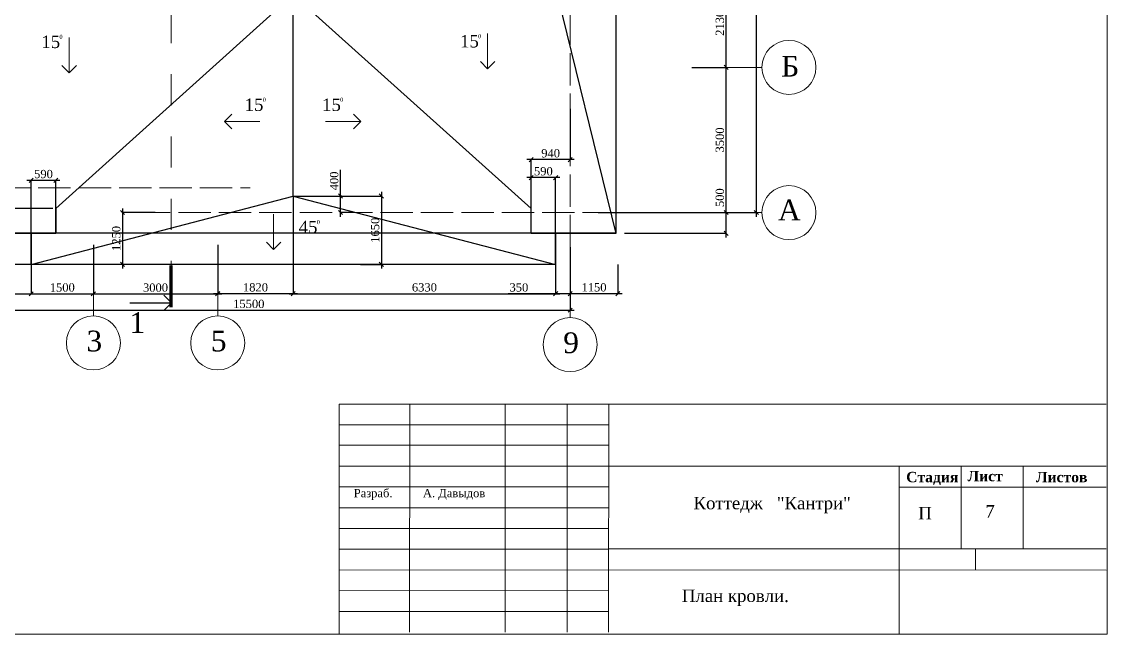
# Model space of a CAD drawing. Extents: x 1526320 to 3332998, y -546296 to 333165.
# Drawn here: x 1810685 to 1836868, y -431140 to -416372 of the extents above; entities that cross this region are included whole.
import ezdxf

# ---------------------------------------------------------------- set-up
doc = ezdxf.new("R2010")
doc.units = 0
doc.header["$LTSCALE"] = 500
doc.header["$MEASUREMENT"] = 0
doc.linetypes.add('424', pattern=[3, 1.5, -1.5])
doc.linetypes.add('ACAD_ISO02W100', pattern=[15, 12, -3])
doc.layers.get('0').update_dxf_attribs({"linetype": 'CONTINUOUS', "lineweight": 0})
doc.layers.add('Для печати', color=250, linetype='CONTINUOUS', lineweight=0)
doc.styles.add('NAKLON', font='TIMESBD.TTF', dxfattribs={"height": 500})
doc.styles.get("Standard").update_dxf_attribs({"font": 'TIMES.TTF', "height": 150})
doc.dimstyles.new('ISO-25', dxfattribs={"dimtxt": 300, "dimasz": 100, "dimexe": 0, "dimexo": 0, "dimgap": 50, "dimtad": 1, "dimdec": 0, "dimrnd": 10, "dimtxsty": 'Standard', "dimblk": 'OBLIQUE', "dimcen": 100, "dimdle": 100, "dimadec": 0, "dimazin": 0, "dimtfac": 1, "dimtdec": 0, "dimtmove": 0, "dimatfit": 3, "dimldrblk": 'OBLIQUE', "dimfxl": 0, "dimarcsym": 0})

# ---------------------------------------------------------------- blocks, each defined once
blk = doc.blocks.new('_Oblique')
at = {"color": 0, "linetype": 'ByBlock', "lineweight": -2}
blk.add_line((-0.5, -0.5), (0.5, 0.5), dxfattribs=at)
blk = doc.blocks.new('*D200')
at = {"layer": 'Для печати', "color": 0, "linetype": 'Continuous', "lineweight": -2, "ltscale": 0.13}
for p, q in [((1823562, -421477), (1823562, -422929)), ((1823562, -422929), (1822416, -422929)), ((1823912, -422929), (1823462, -422929)), ((1823912, -422928), (1823912, -422929))]:
    blk.add_line(p, q, dxfattribs=at)
at = {"layer": 'Для печати', "color": 0, "linetype": 'Continuous', "lineweight": -2, "ltscale": 0.13, "xscale": 100, "yscale": 100, "zscale": 100, "rotation": 180}
blk.add_blockref('_Oblique', (1823562, -422929), dxfattribs=at)
at = {"layer": 'Для печати', "color": 0, "linetype": 'Continuous', "lineweight": -2, "ltscale": 0.13, "xscale": 100, "yscale": 100, "zscale": 100}
blk.add_blockref('_Oblique', (1823912, -422929), dxfattribs=at)
at = {"layer": 'Для печати', "color": 0, "linetype": 'Continuous', "lineweight": 9, "ltscale": 0.13, "insert": (1822677, -422778), "char_height": 200, "attachment_point": 5}
blk.add_mtext('350', dxfattribs=at)
blk = doc.blocks.new('*D201')
at = {"layer": 'Для печати', "color": 0, "linetype": 'Continuous', "lineweight": -2, "ltscale": 0.13}
for p, q in [((1817234, -420575), (1817234, -422929)), ((1823562, -421477), (1823562, -422929)), ((1817134, -422929), (1823662, -422929))]:
    blk.add_line(p, q, dxfattribs=at)
at = {"layer": 'Для печати', "color": 0, "linetype": 'Continuous', "lineweight": -2, "ltscale": 0.13, "xscale": 100, "yscale": 100, "zscale": 100, "rotation": 180}
blk.add_blockref('_Oblique', (1817234, -422929), dxfattribs=at)
at = {"layer": 'Для печати', "color": 0, "linetype": 'Continuous', "lineweight": -2, "ltscale": 0.13, "xscale": 100, "yscale": 100, "zscale": 100}
blk.add_blockref('_Oblique', (1823562, -422929), dxfattribs=at)
at = {"layer": 'Для печати', "color": 0, "linetype": 'Continuous', "lineweight": 9, "ltscale": 0.13, "insert": (1820398, -422777), "char_height": 200, "attachment_point": 5}
blk.add_mtext('6330', dxfattribs=at)
blk = doc.blocks.new('*D202')
at = {"layer": 'Для печати', "color": 0, "linetype": 'Continuous', "lineweight": -2, "ltscale": 0.13}
for p, q in [((1812413, -421754), (1812413, -422932)), ((1810912, -422222), (1810912, -422932)), ((1810812, -422932), (1812513, -422932))]:
    blk.add_line(p, q, dxfattribs=at)
at = {"layer": 'Для печати', "color": 0, "linetype": 'Continuous', "lineweight": -2, "ltscale": 0.13, "xscale": 100, "yscale": 100, "zscale": 100, "rotation": 180}
blk.add_blockref('_Oblique', (1810912, -422932), dxfattribs=at)
at = {"layer": 'Для печати', "color": 0, "linetype": 'Continuous', "lineweight": -2, "ltscale": 0.13, "xscale": 100, "yscale": 100, "zscale": 100}
blk.add_blockref('_Oblique', (1812413, -422932), dxfattribs=at)
at = {"layer": 'Для печати', "color": 0, "linetype": 'Continuous', "lineweight": 9, "ltscale": 0.13, "insert": (1811663, -422780), "char_height": 200, "attachment_point": 5}
blk.add_mtext('1500', dxfattribs=at)
blk = doc.blocks.new('*D203')
at = {"layer": 'Для печати', "color": 0, "linetype": 'Continuous', "lineweight": -2, "ltscale": 0.13}
for p, q in [((1808413, -421754), (1808413, -422932)), ((1810912, -422222), (1810912, -422932)), ((1808313, -422932), (1811012, -422932))]:
    blk.add_line(p, q, dxfattribs=at)
at = {"layer": 'Для печати', "color": 0, "linetype": 'Continuous', "lineweight": -2, "ltscale": 0.13, "xscale": 100, "yscale": 100, "zscale": 100, "rotation": 180}
blk.add_blockref('_Oblique', (1808413, -422932), dxfattribs=at)
at = {"layer": 'Для печати', "color": 0, "linetype": 'Continuous', "lineweight": -2, "ltscale": 0.13, "xscale": 100, "yscale": 100, "zscale": 100}
blk.add_blockref('_Oblique', (1810912, -422932), dxfattribs=at)
at = {"layer": 'Для печати', "color": 0, "linetype": 'Continuous', "lineweight": 9, "ltscale": 0.13, "insert": (1809663, -422780), "char_height": 200, "attachment_point": 5}
blk.add_mtext('2500', dxfattribs=at)
blk = doc.blocks.new('*D204')
at = {"layer": 'Для печати', "color": 0, "linetype": 'Continuous', "lineweight": -2, "ltscale": 0.13}
for p, q in [((1817234, -420575), (1817234, -422928)), ((1815412, -421754), (1815412, -422928)), ((1815312, -422928), (1817334, -422928))]:
    blk.add_line(p, q, dxfattribs=at)
at = {"layer": 'Для печати', "color": 0, "linetype": 'Continuous', "lineweight": -2, "ltscale": 0.13, "xscale": 100, "yscale": 100, "zscale": 100, "rotation": 180}
blk.add_blockref('_Oblique', (1815412, -422928), dxfattribs=at)
at = {"layer": 'Для печати', "color": 0, "linetype": 'Continuous', "lineweight": -2, "ltscale": 0.13, "xscale": 100, "yscale": 100, "zscale": 100}
blk.add_blockref('_Oblique', (1817234, -422928), dxfattribs=at)
at = {"layer": 'Для печати', "color": 0, "linetype": 'Continuous', "lineweight": 9, "ltscale": 0.13, "insert": (1816323, -422777), "char_height": 200, "attachment_point": 5}
blk.add_mtext('1820', dxfattribs=at)
blk = doc.blocks.new('*D205')
at = {"layer": 'Для печати', "color": 0, "linetype": 'Continuous', "lineweight": -2, "ltscale": 0.13}
for p, q in [((1812413, -421754), (1812413, -422934)), ((1815412, -421754), (1815412, -422934)), ((1812313, -422934), (1815512, -422934))]:
    blk.add_line(p, q, dxfattribs=at)
at = {"layer": 'Для печати', "color": 0, "linetype": 'Continuous', "lineweight": -2, "ltscale": 0.13, "xscale": 100, "yscale": 100, "zscale": 100, "rotation": 180}
blk.add_blockref('_Oblique', (1812413, -422934), dxfattribs=at)
at = {"layer": 'Для печати', "color": 0, "linetype": 'Continuous', "lineweight": -2, "ltscale": 0.13, "xscale": 100, "yscale": 100, "zscale": 100}
blk.add_blockref('_Oblique', (1815412, -422934), dxfattribs=at)
at = {"layer": 'Для печати', "color": 0, "linetype": 'Continuous', "lineweight": 9, "ltscale": 0.13, "insert": (1813912, -422783), "char_height": 200, "attachment_point": 5}
blk.add_mtext('3000', dxfattribs=at)
blk = doc.blocks.new('*D206')
at = {"layer": 'Для печати', "color": 0, "linetype": 'Continuous', "lineweight": -2, "ltscale": 0.13}
for p, q in [((1823912, -421807), (1823912, -423327)), ((1808313, -423327), (1824012, -423327)), ((1808413, -423462), (1808413, -423327))]:
    blk.add_line(p, q, dxfattribs=at)
at = {"layer": 'Для печати', "color": 0, "linetype": 'Continuous', "lineweight": -2, "ltscale": 0.13, "xscale": 100, "yscale": 100, "zscale": 100, "rotation": 180}
blk.add_blockref('_Oblique', (1808413, -423327), dxfattribs=at)
at = {"layer": 'Для печати', "color": 0, "linetype": 'Continuous', "lineweight": -2, "ltscale": 0.13, "xscale": 100, "yscale": 100, "zscale": 100}
blk.add_blockref('_Oblique', (1823912, -423327), dxfattribs=at)
at = {"layer": 'Для печати', "color": 0, "linetype": 'Continuous', "lineweight": 0, "ltscale": 0.13, "insert": (1816162, -423176), "char_height": 200, "attachment_point": 5}
blk.add_mtext('15500', dxfattribs=at)
blk = doc.blocks.new('*D207')
at = {"layer": 'Для печати', "color": 0, "linetype": 'Continuous', "lineweight": -2, "ltscale": 0.13}
for p, q in [((1823911, -422222), (1823911, -422928)), ((1825064, -422222), (1825064, -422928)), ((1823811, -422928), (1825164, -422928))]:
    blk.add_line(p, q, dxfattribs=at)
at = {"layer": 'Для печати', "color": 0, "linetype": 'Continuous', "lineweight": -2, "ltscale": 0.13, "xscale": 100, "yscale": 100, "zscale": 100, "rotation": 180}
blk.add_blockref('_Oblique', (1823911, -422928), dxfattribs=at)
at = {"layer": 'Для печати', "color": 0, "linetype": 'Continuous', "lineweight": -2, "ltscale": 0.13, "xscale": 100, "yscale": 100, "zscale": 100}
blk.add_blockref('_Oblique', (1825064, -422928), dxfattribs=at)
at = {"layer": 'Для печати', "color": 0, "linetype": 'Continuous', "lineweight": 5, "ltscale": 0.13, "insert": (1824488, -422776), "char_height": 200, "attachment_point": 5}
blk.add_mtext('1150', dxfattribs=at)
blk = doc.blocks.new('*D208')
at = {"layer": 'Для печати', "color": 0, "linetype": 'Continuous', "lineweight": -2, "ltscale": 0.13}
for p, q in [((1809680, -415247), (1809680, -421573)), ((1813845, -415347), (1809680, -415347)), ((1825012, -421473), (1809680, -421473))]:
    blk.add_line(p, q, dxfattribs=at)
at = {"layer": 'Для печати', "color": 0, "linetype": 'Continuous', "lineweight": -2, "ltscale": 0.13, "xscale": 100, "yscale": 100, "zscale": 100}
for p, rotation in [((1809680, -415347), 90), ((1809680, -421473), 270)]:
    blk.add_blockref('_Oblique', p, dxfattribs=dict(at, rotation=rotation))
at = {"layer": 'Для печати', "color": 0, "linetype": 'Continuous', "lineweight": 5, "ltscale": 0.13, "insert": (1809529, -418410), "char_height": 200, "attachment_point": 5, "rotation": 90}
blk.add_mtext('6130', dxfattribs=at)
blk = doc.blocks.new('*D220')
at = {"layer": 'Для печати', "color": 0, "linetype": 'Continuous', "lineweight": -2, "ltscale": 0.13}
for p, q in [((1819360, -420474), (1819360, -422322)), ((1817234, -420574), (1819360, -420574)), ((1818857, -422222), (1819360, -422222))]:
    blk.add_line(p, q, dxfattribs=at)
at = {"layer": 'Для печати', "color": 0, "linetype": 'Continuous', "lineweight": -2, "ltscale": 0.13, "xscale": 100, "yscale": 100, "zscale": 100}
for p, rotation in [((1819360, -420574), 90), ((1819360, -422222), 270)]:
    blk.add_blockref('_Oblique', p, dxfattribs=dict(at, rotation=rotation))
at = {"layer": 'Для печати', "color": 0, "linetype": 'Continuous', "lineweight": 9, "ltscale": 0.13, "insert": (1819209, -421398), "char_height": 200, "attachment_point": 5, "rotation": 90}
blk.add_mtext('1650', dxfattribs=at)
blk = doc.blocks.new('*D227')
at = {"layer": 'Для печати', "color": 0, "linetype": 'Continuous', "lineweight": -2, "ltscale": 0.13}
for p, q in [((1805444, -422322), (1805444, -421376)), ((1807313, -421476), (1805444, -421476)), ((1814163, -422222), (1805444, -422222))]:
    blk.add_line(p, q, dxfattribs=at)
at = {"layer": 'Для печати', "color": 0, "linetype": 'Continuous', "lineweight": -2, "ltscale": 0.13, "xscale": 100, "yscale": 100, "zscale": 100}
for p, rotation in [((1805444, -421476), 90), ((1805444, -422222), 270)]:
    blk.add_blockref('_Oblique', p, dxfattribs=dict(at, rotation=rotation))
at = {"layer": 'Для печати', "color": 0, "linetype": 'Continuous', "lineweight": 9, "ltscale": 0.13, "insert": (1805292, -421849), "char_height": 200, "attachment_point": 5, "rotation": 90}
blk.add_mtext('750', dxfattribs=at)
blk = doc.blocks.new('*D228')
at = {"layer": 'Для печати', "color": 0, "linetype": 'Continuous', "lineweight": -2, "ltscale": 0.13}
for p, q in [((1810174, -420775), (1810174, -421573)), ((1811435, -420875), (1810174, -420875)), ((1810785, -421473), (1810174, -421473))]:
    blk.add_line(p, q, dxfattribs=at)
at = {"layer": 'Для печати', "color": 0, "linetype": 'Continuous', "lineweight": -2, "ltscale": 0.13, "xscale": 100, "yscale": 100, "zscale": 100}
for p, rotation in [((1810174, -420875), 90), ((1810174, -421473), 270)]:
    blk.add_blockref('_Oblique', p, dxfattribs=dict(at, rotation=rotation))
at = {"layer": 'Для печати', "color": 0, "linetype": 'Continuous', "lineweight": 9, "ltscale": 0.13, "insert": (1810022, -421174), "char_height": 200, "attachment_point": 5, "rotation": 90}
blk.add_mtext('600', dxfattribs=at)
blk = doc.blocks.new('*D229')
at = {"layer": 'Для печати', "color": 0, "linetype": 'Continuous', "lineweight": -2, "ltscale": 0.13}
for p, q in [((1811607, -420197), (1810812, -420197)), ((1810912, -421476), (1810912, -420197)), ((1811507, -421476), (1811507, -420197))]:
    blk.add_line(p, q, dxfattribs=at)
at = {"layer": 'Для печати', "color": 0, "linetype": 'Continuous', "lineweight": -2, "ltscale": 0.13, "xscale": 100, "yscale": 100, "zscale": 100, "rotation": 180}
blk.add_blockref('_Oblique', (1810912, -420197), dxfattribs=at)
at = {"layer": 'Для печати', "color": 0, "linetype": 'Continuous', "lineweight": -2, "ltscale": 0.13, "xscale": 100, "yscale": 100, "zscale": 100}
blk.add_blockref('_Oblique', (1811507, -420197), dxfattribs=at)
at = {"layer": 'Для печати', "color": 0, "linetype": 'Continuous', "lineweight": 9, "ltscale": 0.13, "insert": (1811210, -420045), "char_height": 200, "attachment_point": 5}
blk.add_mtext('590', dxfattribs=at)
blk = doc.blocks.new('*D231')
at = {"layer": 'Для печати', "color": 0, "linetype": 'Continuous', "lineweight": -2, "ltscale": 0.13}
for p, q in [((1818374, -420574), (1818374, -419946)), ((1818409, -420574), (1818374, -420574)), ((1818374, -421072), (1818374, -420574)), ((1818654, -420972), (1818374, -420972))]:
    blk.add_line(p, q, dxfattribs=at)
at = {"layer": 'Для печати', "color": 0, "linetype": 'Continuous', "lineweight": -2, "ltscale": 0.13, "xscale": 100, "yscale": 100, "zscale": 100}
for p, rotation in [((1818374, -420574), 90), ((1818374, -420972), 270)]:
    blk.add_blockref('_Oblique', p, dxfattribs=dict(at, rotation=rotation))
at = {"layer": 'Для печати', "color": 0, "linetype": 'Continuous', "lineweight": 5, "ltscale": 0.13, "insert": (1818222, -420210), "char_height": 200, "attachment_point": 5, "rotation": 90}
blk.add_mtext('400', dxfattribs=at)
blk = doc.blocks.new('*D232')
at = {"layer": 'Для печати', "color": 0, "linetype": 'Continuous', "lineweight": -2, "ltscale": 0.13}
for p, q in [((1813118, -420872), (1813118, -422322)), ((1813904, -420972), (1813118, -420972)), ((1813904, -422222), (1813118, -422222))]:
    blk.add_line(p, q, dxfattribs=at)
at = {"layer": 'Для печати', "color": 0, "linetype": 'Continuous', "lineweight": -2, "ltscale": 0.13, "xscale": 100, "yscale": 100, "zscale": 100}
for p, rotation in [((1813118, -420972), 90), ((1813118, -422222), 270)]:
    blk.add_blockref('_Oblique', p, dxfattribs=dict(at, rotation=rotation))
at = {"layer": 'Для печати', "color": 0, "linetype": 'Continuous', "lineweight": 5, "ltscale": 0.13, "insert": (1812966, -421597), "char_height": 200, "attachment_point": 5, "rotation": 90}
blk.add_mtext('1250', dxfattribs=at)
blk = doc.blocks.new('*D235')
at = {"layer": 'Для печати', "color": 0, "linetype": 'Continuous', "lineweight": -2, "ltscale": 0.13}
for p, q in [((1827676, -417573), (1827676, -415248)), ((1823510, -415348), (1827676, -415348)), ((1826844, -417473), (1827676, -417473))]:
    blk.add_line(p, q, dxfattribs=at)
at = {"layer": 'Для печати', "color": 0, "linetype": 'Continuous', "lineweight": -2, "ltscale": 0.13, "xscale": 100, "yscale": 100, "zscale": 100}
for p, rotation in [((1827676, -415348), 90), ((1827676, -417473), 270)]:
    blk.add_blockref('_Oblique', p, dxfattribs=dict(at, rotation=rotation))
at = {"layer": 'Для печати', "color": 0, "linetype": 'Continuous', "lineweight": 9, "ltscale": 0.13, "insert": (1827524, -416410), "char_height": 200, "attachment_point": 5, "rotation": 90}
blk.add_mtext('2130', dxfattribs=at)
blk = doc.blocks.new('*D236')
at = {"layer": 'Для печати', "color": 0, "linetype": 'Continuous', "lineweight": -2, "ltscale": 0.13}
for p, q in [((1827292, -417473), (1827676, -417473)), ((1827676, -421072), (1827676, -417373)), ((1824590, -420972), (1827676, -420972))]:
    blk.add_line(p, q, dxfattribs=at)
at = {"layer": 'Для печати', "color": 0, "linetype": 'Continuous', "lineweight": -2, "ltscale": 0.13, "xscale": 100, "yscale": 100, "zscale": 100}
for p, rotation in [((1827676, -417473), 90), ((1827676, -420972), 270)]:
    blk.add_blockref('_Oblique', p, dxfattribs=dict(at, rotation=rotation))
at = {"layer": 'Для печати', "color": 0, "linetype": 'Continuous', "lineweight": 9, "ltscale": 0.13, "insert": (1827524, -419222), "char_height": 200, "attachment_point": 5, "rotation": 90}
blk.add_mtext('3500', dxfattribs=at)
blk = doc.blocks.new('*D237')
at = {"layer": 'Для печати', "color": 0, "linetype": 'Continuous', "lineweight": -2, "ltscale": 0.13}
for p, q in [((1827676, -420973), (1827676, -420354)), ((1826855, -420973), (1827676, -420973)), ((1827676, -421573), (1827676, -420973)), ((1825221, -421473), (1827676, -421473))]:
    blk.add_line(p, q, dxfattribs=at)
at = {"layer": 'Для печати', "color": 0, "linetype": 'Continuous', "lineweight": -2, "ltscale": 0.13, "xscale": 100, "yscale": 100, "zscale": 100}
for p, rotation in [((1827676, -420973), 90), ((1827676, -421473), 270)]:
    blk.add_blockref('_Oblique', p, dxfattribs=dict(at, rotation=rotation))
at = {"layer": 'Для печати', "color": 0, "linetype": 'Continuous', "lineweight": 9, "ltscale": 0.13, "insert": (1827524, -420614), "char_height": 200, "attachment_point": 5, "rotation": 90}
blk.add_mtext('500', dxfattribs=at)
blk = doc.blocks.new('*D240')
at = {"layer": 'Для печати', "color": 0, "linetype": 'Continuous', "lineweight": -2, "ltscale": 0.13}
for p, q in [((1823662, -420130), (1822872, -420130)), ((1822972, -421476), (1822972, -420130)), ((1823562, -421476), (1823562, -420130))]:
    blk.add_line(p, q, dxfattribs=at)
at = {"layer": 'Для печати', "color": 0, "linetype": 'Continuous', "lineweight": -2, "ltscale": 0.13, "xscale": 100, "yscale": 100, "zscale": 100, "rotation": 180}
blk.add_blockref('_Oblique', (1822972, -420130), dxfattribs=at)
at = {"layer": 'Для печати', "color": 0, "linetype": 'Continuous', "lineweight": -2, "ltscale": 0.13, "xscale": 100, "yscale": 100, "zscale": 100}
blk.add_blockref('_Oblique', (1823562, -420130), dxfattribs=at)
at = {"layer": 'Для печати', "color": 0, "linetype": 'Continuous', "lineweight": 9, "ltscale": 0.13, "insert": (1823267, -419978), "char_height": 200, "attachment_point": 5}
blk.add_mtext('590', dxfattribs=at)
blk = doc.blocks.new('*D241')
at = {"layer": 'Для печати', "color": 0, "linetype": 'Continuous', "lineweight": -2, "ltscale": 0.13}
for p, q in [((1828403, -410373), (1828403, -421073)), ((1828538, -410473), (1828403, -410473)), ((1826855, -420973), (1828403, -420973))]:
    blk.add_line(p, q, dxfattribs=at)
at = {"layer": 'Для печати', "color": 0, "linetype": 'Continuous', "lineweight": -2, "ltscale": 0.13, "xscale": 100, "yscale": 100, "zscale": 100}
for p, rotation in [((1828403, -410473), 90), ((1828403, -420973), 270)]:
    blk.add_blockref('_Oblique', p, dxfattribs=dict(at, rotation=rotation))
at = {"layer": 'Для печати', "color": 0, "linetype": 'Continuous', "lineweight": 0, "ltscale": 0.13, "insert": (1828251, -415723), "char_height": 200, "attachment_point": 5, "rotation": 90}
blk.add_mtext('10500', dxfattribs=at)
blk = doc.blocks.new('*D242')
at = {"layer": 'Для печати', "color": 0, "linetype": 'Continuous', "lineweight": -2, "ltscale": 0.13}
for p, q in [((1823912, -418473), (1823912, -419697)), ((1824012, -419697), (1822872, -419697)), ((1822972, -420130), (1822972, -419697))]:
    blk.add_line(p, q, dxfattribs=at)
at = {"layer": 'Для печати', "color": 0, "linetype": 'Continuous', "lineweight": -2, "ltscale": 0.13, "xscale": 100, "yscale": 100, "zscale": 100, "rotation": 180}
blk.add_blockref('_Oblique', (1822972, -419697), dxfattribs=at)
at = {"layer": 'Для печати', "color": 0, "linetype": 'Continuous', "lineweight": -2, "ltscale": 0.13, "xscale": 100, "yscale": 100, "zscale": 100}
blk.add_blockref('_Oblique', (1823912, -419697), dxfattribs=at)
at = {"layer": 'Для печати', "color": 0, "linetype": 'Continuous', "lineweight": 5, "ltscale": 0.13, "insert": (1823442, -419545), "char_height": 200, "attachment_point": 5}
blk.add_mtext('940', dxfattribs=at)

msp = doc.modelspace()

# ---------------------------------------------------------------- linework, layer by layer
at = {"layer": 'Для печати', "color": 250, "linetype": 'ACAD_ISO02W100', "lineweight": 5, "ltscale": 0.13}
for p, q in [((1823911.9, -421808.1), (1823911.9, -408663.2)), ((1806209.5, -420373.2), (1816197.4, -420373.2)), ((1825969.1, -420972.2), (1813095.9, -420972.2))]:
    msp.add_line(p, q, dxfattribs=at)
at = {"layer": 'Для печати', "color": 250, "linetype": 'Continuous', "lineweight": 15, "ltscale": 0.13}
for p, q in [((1811831.6, -416755.4, 599.5), (1811831.6, -417605.4, 599.5)), ((1821922.3, -416659.8, 599.5), (1821922.3, -417509.8, 599.5)), ((1821922.3, -417509.8, 599.5), (1821746.8, -417332.5, 599.5)), ((1821922.3, -417509.8, 599.5), (1822097.9, -417332.5, 599.5)), ((1811831.6, -417605.4, 599.5), (1811656, -417428.1, 599.5)), ((1811831.6, -417605.4, 599.5), (1812007.2, -417428.1, 599.5)), ((1815576, -418779.5, 599.5), (1815753.3, -418603.9, 599.5)), ((1818860.8, -418779.5, 599.5), (1818683.5, -418603.9, 599.5)), ((1816426, -418779.5, 599.5), (1815576, -418779.5, 599.5)), ((1815576, -418779.5, 599.5), (1815753.3, -418955, 599.5)), ((1818010.8, -418779.5, 599.5), (1818860.8, -418779.5, 599.5)), ((1818860.8, -418779.5, 599.5), (1818683.5, -418955, 599.5)), ((1816761.1, -421010.8, 599.5), (1816761.1, -421860.8, 599.5)), ((1816761.1, -421860.8, 599.5), (1816585.6, -421683.5, 599.5)), ((1816761.1, -421860.8, 599.5), (1816936.7, -421683.5, 599.5)), ((1818342, -425591.3), (1836844, -425591.3)), ((1818342, -431128.4), (1818342, -425591.3)), ((1824836.2, -426582.6), (1818344.8, -426582.6)), ((1818367.3, -427086.5), (1836838.3, -427086.5)), ((1831844.6, -427085.6), (1831844.6, -431139.6)), ((1833341.2, -427085.6), (1833341.2, -429083.5)), ((1834837.8, -427085.6), (1834837.8, -429083.5)), ((1818354.7, -428089.6), (1824842.5, -428089.6)), ((1824843.6, -429083.6), (1831837.4, -429083.6)), ((1831837.4, -429083.6), (1836838, -429083.6)), ((1833686.5, -429083.5), (1833686.5, -429586.5))]:
    msp.add_line(p, q, dxfattribs=at)
at = {"layer": 'Для печати', "color": 250, "linetype": 'Continuous', "lineweight": 0}
for p, q in [((1826843.9, -417472.6), (1828538, -417472.6)), ((1826855.1, -420972.8), (1828536.9, -420972.8)), ((1812412.6, -421753.6), (1812412.6, -423462.5)), ((1815412.2, -421753.6), (1815412.2, -423462.5)), ((1823911.9, -421795.2), (1823911.9, -423504.1))]:
    msp.add_line(p, q, dxfattribs=at)
at = {"layer": 'Для печати', "color": 250, "lineweight": 70, "ltscale": 1.3}
msp.add_line((1814286.9, -423256.9), (1814286.9, -422252.4), dxfattribs=at)
at = {"layer": 'Для печати', "color": 250, "lineweight": 30}
for p, q in [((1814294.7, -423150.8), (1814111.9, -422966.6)), ((1813294.7, -423150.8), (1814294.7, -423150.8)), ((1814294.7, -423150.8), (1814111.9, -423335))]:
    msp.add_line(p, q, dxfattribs=at)
at = {"layer": 'Для печати', "color": 250, "linetype": 'Continuous', "lineweight": 15}
for p, q in [((1820041.7, -431087.4), (1820042.6, -425587.4)), ((1822341.7, -431087.8), (1822342.6, -425587.8)), ((1823841.7, -431088.1), (1823842.6, -425588.1)), ((1824841.7, -431088.2), (1824842.6, -425588.2)), ((1818342.5, -426087.2), (1824842.5, -426088.2)), ((1818342.3, -427087.2), (1824842.3, -427088.2)), ((1818342.3, -427587.2), (1824842.3, -427588.2)), ((1831844.2, -427590.2), (1836844.2, -427591)), ((1818342.1, -428587.2), (1824842.1, -428588.2)), ((1818342, -429087.2), (1824842, -429088.2)), ((1818341.9, -429587.2), (1836841.9, -429590.2)), ((1818341.9, -430087.2), (1824841.9, -430088.2)), ((1818341.8, -430587.2), (1824841.8, -430588.2))]:
    msp.add_line(p, q, dxfattribs=at)
at = {"layer": 'Для печати', "color": 250, "linetype": 'Continuous', "lineweight": 0, "ltscale": 0.13}
msp.add_lwpolyline([(1836868.2, -431137.8), (1796765.6, -431137.8), (1796765.6, -402354.7), (1836868.2, -402354.7)], close=True, dxfattribs=at)
at = {"layer": 'Для печати', "color": 250, "linetype": '424', "lineweight": 0}
msp.add_lwpolyline([(1814291.3, -422888.8), (1814291.3, -422888.8), (1814291.3, -422888.8), (1814291.3, -422888.8), (1814291.3, -422888.8), (1814291.3, -408592.3)], dxfattribs=at)
at = {"layer": 'Для печати', "color": 250, "linetype": 'Continuous', "lineweight": 30, "ltscale": 0.13}
for points in [[(1807312.7, -421476.1), (1807312.9, -409222.4), (1825012, -409222.4), (1825012, -409222.4), (1825012, -421476), (1823562.5, -421476), (1823562.5, -421476), (1823562.5, -421476), (1823562.2, -422222.1), (1810912.5, -422222.1), (1810912.5, -421475.8), (1810912.5, -421475.9), (1807312.7, -421476.1)], [(1825012, -409222.4), (1823510.2, -415347.5), (1825012.1, -421476)], [(1825012, -421476), (1822969.9, -421476), (1822970, -420875.4), (1817234.4, -415718), (1811507.1, -420875.5), (1811507.1, -421475.9), (1810912.4, -421475.9), (1810912.4, -422221.9)], [(1817234, -420574.6), (1817234.8, -415717.9)], [(1810912.5, -422222.1), (1810912.5, -422222.1), (1817234, -420574.3), (1823562.2, -422221.9), (1823562.5, -421475.5)], [(1823562.2, -422222.1), (1823562.5, -421476)]]:
    msp.add_lwpolyline(points, dxfattribs=at)
at = {"layer": 'Для печати', "color": 250, "linetype": 'Continuous', "lineweight": 0}
for centre in [(1829190.6, -417473.8), (1829189.6, -420973.9), (1812413.8, -424115.1), (1815413.3, -424115.1), (1823913, -424156.7)]:
    msp.add_circle(centre, 651.5, dxfattribs=at)

# ---------------------------------------------------------------- texts
at = {"layer": 'Для печати', "color": 250, "linetype": 'Continuous', "lineweight": 15}
for s, height, p in [('15', 300, (1811158.3, -417006.4)), ('0', 100, (1811595, -416786.7)), ('15', 300, (1821256.3, -416992)), ('0', 100, (1821693, -416772.3)), ('15', 300, (1816061, -418523.3)), ('0', 100, (1816497.7, -418303.6)), ('15', 300, (1817928.7, -418523.3)), ('0', 100, (1818365.4, -418303.6)), ('45', 300, (1817364.7, -421472.5)), ('0', 100, (1817801.4, -421252.8)), ('Разраб.', 200, (1818692.5, -427836.2)), ('А. Давыдов', 200, (1820362.9, -427836.2)), ('П', 300, (1832309.4, -428369.6)), ('7', 300, (1833926.9, -428325.3)), ('План кровли.', 300, (1826607.5, -430361))]:
    msp.add_text(s, height=height, dxfattribs=at).set_placement(p)
at = {"layer": 'Для печати', "color": 250, "linetype": 'Continuous', "lineweight": 0}
for s, p in [('Б', (1829004.7, -417695.5)), ('А', (1828927.8, -421160.6)), ('3', (1812247.3, -424319.3)), ('5', (1815246.9, -424319.3)), ('9', (1823746.6, -424360.9))]:
    msp.add_text(s, height=500, dxfattribs=at).set_placement(p)
at = {"layer": 'Для печати', "color": 250, "lineweight": 9}
msp.add_text('1', height=500, dxfattribs=at).set_placement((1813284, -423874.9))
at = {"layer": 'Для печати', "color": 250, "linetype": 'Continuous', "lineweight": 15, "ltscale": 0.13, "style": 'NAKLON'}
for s, p in [('Стадия', (1832016.8, -427474.6)), ('Лист', (1833496.3, -427450.4)), ('Листов', (1835145.6, -427474.6))]:
    msp.add_text(s, height=250, dxfattribs=at).set_placement(p)
at = {"layer": 'Для печати', "color": 250, "linetype": 'Continuous', "lineweight": 9}
msp.add_text('Коттедж   "Кантри"', height=300, dxfattribs=at).set_placement((1826888.9, -428126.1))

# ---------------------------------------------------------------- dimensions: what is measured, and where the dimension line sits
at = {"layer": 'Для печати', "color": 250, "linetype": 'Continuous', "lineweight": 0}
dim = msp.add_linear_dim(base=(1828402.8, -420972.8), p1=(1828538, -410473.2), p2=(1826855.1, -420972.8), angle=270, dimstyle='ISO-25', dxfattribs=at)
dim.commit()
dim.dimension.update_dxf_attribs({"geometry": '*D241', "text_midpoint": (1828251.1, -415723)})
at = {"layer": 'Для печати', "color": 250, "linetype": 'Continuous', "lineweight": 5, "ltscale": 0.13}
for base, p1, p2, picture, middle in [((1809680.3, -421472.6), (1813844.6, -415347.5), (1825012, -421472.6), '*D208', (1809528.6, -418410)), ((1818373.9, -420574.2), (1818653.6, -420972.1), (1818408.8, -420574.2), '*D231', (1818222.1, -420210.2)), ((1813117.9538, -422221.9058), (1813903.7836, -420972.3965), (1813903.7836, -422221.9058), '*D232', (1812966.2234, -421597.1512))]:
    dim = msp.add_linear_dim(base=base, p1=p1, p2=p2, angle=90, dimstyle='ISO-25', dxfattribs=at)
    dim.commit()
    dim.dimension.update_dxf_attribs({"geometry": picture, "text_midpoint": middle})
at = {"layer": 'Для печати', "color": 250, "linetype": 'Continuous', "lineweight": 9, "ltscale": 0.13}
for base, p1, p2, angle, picture, middle in [((1827675.9, -415347.5), (1826843.9, -417472.6), (1823510.1, -415347.5), 270, '*D235', (1827524.2, -416410.1)), ((1827675.9, -417472.6), (1824590.2, -420971.7), (1827292.3, -417472.6), 270, '*D236', (1827524.2, -419222.2)), ((1819360.4, -422222.1), (1817233.9, -420574.3), (1818857.4, -422222.1), 90, '*D220', (1819208.7, -421398.2)), ((1827675.9, -420972.8), (1825221.1, -421473.1), (1826855.1, -420972.8), 270, '*D237', (1827524.2, -420613.6)), ((1810173.8, -421473.2), (1811434.9, -420875), (1810785.5, -421473.2), 90, '*D228', (1810022.1, -421174.1)), ((1805443.6, -421476.1), (1814162.9, -422222.1), (1807312.7, -421476.1), 270, '*D227', (1805291.6, -421849.1))]:
    dim = msp.add_linear_dim(base=base, p1=p1, p2=p2, angle=angle, dimstyle='ISO-25', dxfattribs=at)
    dim.commit()
    dim.dimension.update_dxf_attribs({"geometry": picture, "text_midpoint": middle})
at = {"layer": 'Для печати', "color": 250, "linetype": 'Continuous', "lineweight": 5, "ltscale": 0.13}
dim = msp.add_linear_dim(base=(1822971.8, -419697.3), p1=(1823912, -418473), p2=(1822971.8, -420130), dimstyle='ISO-25', dxfattribs=at)
dim.commit()
dim.dimension.update_dxf_attribs({"geometry": '*D242', "text_midpoint": (1823441.9, -419545.2)})
at = {"layer": 'Для печати', "color": 250, "linetype": 'Continuous', "lineweight": 9, "ltscale": 0.13}
for base, p1, p2, picture, middle in [((1810912.4, -420197.3), (1811507.1, -421475.9), (1810912.4, -421475.9), '*D229', (1811209.8, -420045.3)), ((1822971.8, -420129.9), (1823562.1, -421475.6), (1822971.8, -421475.6), '*D240', (1823267, -419977.9)), ((1817233.9, -422928.4), (1815412.2, -421753.6), (1817233.9, -420575), '*D204', (1816323, -422776.7)), ((1823562.4434, -422929.1115), (1817233.8666, -420575.045), (1823562.4434, -421476.7733), '*D201', (1820398.155, -422777.3812)), ((1810912.4, -422931.9), (1808412.8, -421753.6), (1810912.4, -422222.1), '*D203', (1809662.6, -422780.2)), ((1812412.6, -422931.9), (1810912.4, -422222.1), (1812412.6, -421753.6), '*D202', (1811662.5, -422780.2)), ((1815412.2, -422934.4), (1812412.6, -421753.6), (1815412.2, -421753.6), '*D205', (1813912.4, -422782.6))]:
    dim = msp.add_linear_dim(base=base, p1=p1, p2=p2, dimstyle='ISO-25', dxfattribs=at)
    dim.commit()
    dim.dimension.update_dxf_attribs({"geometry": picture, "text_midpoint": middle})
dim = msp.add_linear_dim(base=(1823911.8825, -422929.3103), p1=(1823562.4434, -421476.7733), p2=(1823911.8825, -422927.7492), dimstyle='ISO-25', dxfattribs=at)
dim.commit()
dim.dimension.update_dxf_attribs({"geometry": '*D200', "text_midpoint": (1822676.6107, -422929.3103), "dimtype": 160})
at = {"layer": 'Для печати', "color": 250, "linetype": 'Continuous', "lineweight": 0}
dim = msp.add_linear_dim(base=(1823911.9, -423327.3), p1=(1808412.8, -423462.5), p2=(1823911.9, -421806.6), dimstyle='ISO-25', dxfattribs=at)
dim.commit()
dim.dimension.update_dxf_attribs({"geometry": '*D206', "text_midpoint": (1816162.3, -423175.6)})
at = {"layer": 'Для печати', "color": 250, "linetype": 'Continuous', "lineweight": 5, "ltscale": 0.13}
dim = msp.add_aligned_dim(p1=(1823911.4, -422222.1), p2=(1825063.7, -422222.1), distance=-705.7, dimstyle='ISO-25', dxfattribs=at)
dim.commit()
dim.dimension.update_dxf_attribs({"geometry": '*D207', "text_midpoint": (1824487.5, -422776)})

doc.saveas('drawing.dxf')
